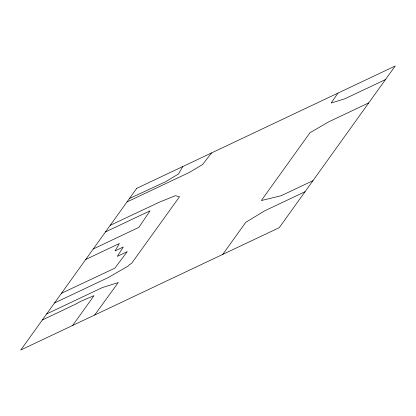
<?xml version="1.0" encoding="UTF-8"?>
<svg xmlns="http://www.w3.org/2000/svg" width="416" height="416" viewBox="0 0 416 416"><rect width="100%" height="100%" fill="white"/><g stroke="black" fill="none" stroke-linecap="round" stroke-linejoin="round"><path stroke-width="0.62" d="M182.78 166.551L178.542 173.956L165.516 181.771L129.444 198.52M337.953 93.106L331.157 103.033L345.004 98.732L385.481 79.56M72.675 325.437L94.037 295.656L80.699 301.345L75.156 304.372L42.307 320.003M222.737 254.41L245.695 222.404L264.373 210.99L305.042 191.708M94.666 315.032L118.248 282.573L102.502 287.503L46.665 313.934M211.609 152.906L202.602 164.544L189.368 172.427L127 201.932M368.737 102.898L328.505 121.945L310.019 132.683L261.352 200.543L281.232 195.692L312.957 180.674M105.472 231.941L150.077 210.813L138.882 227.344L93.262 248.966M85.722 259.475L119.361 243.526L115.05 250.936L123.287 246.984L117.317 256.36L127.239 251.638L114.899 268.138L61.459 293.301M54.527 302.973L108.056 277.664L128.445 265.897L129.308 264.696L131.529 263.463L179.54 196.737L175.354 195.702L159.583 202.088L110.25 225.28M136.739 188.344L20.8 349.991L279.261 227.656L395.2 66.009L136.739 188.344"/></g></svg>
